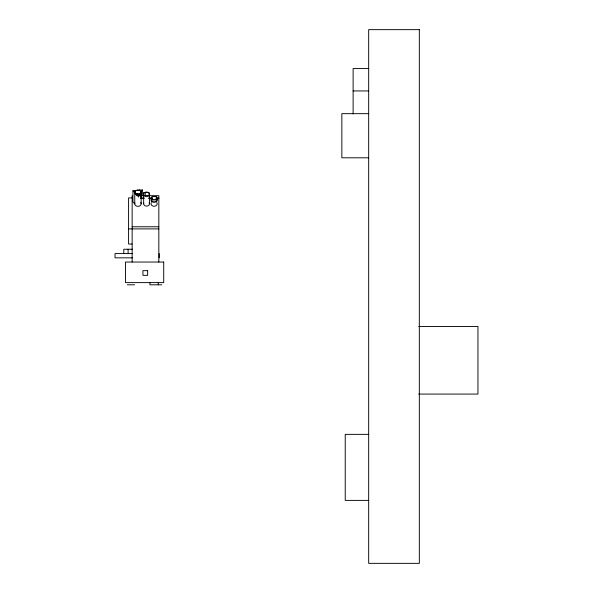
<?xml version="1.0" encoding="UTF-8"?>
<svg xmlns="http://www.w3.org/2000/svg" width="593" height="593" viewBox="0 0 593 593"><rect width="100%" height="100%" fill="white"/><g stroke="black" fill="none" stroke-linecap="round" stroke-linejoin="round"><path stroke-width="0.89" d="M138.087 190.301L132.928 190.753L138.532 196.861L138.532 195.438L139.563 193.422A3.21 2.565 0 0 1 137.124 193.681L136.835 195.008M138.532 196.861L142.342 189.923L135.686 190.501A3.21 2.565 0 0 0 134.752 192.317L134.774 203.918L132.928 201.909L132.928 190.753M140.734 195.801A3.21 2.565 0 0 1 141.06 196.416L142.342 194.378L142.342 189.923M139.563 194.541L141.097 191.887L141.097 196.654M368.676 68.566L353.117 68.566L353.117 113.952M353.117 90.944L368.676 90.944M368.676 113.663L341.85 113.663L341.85 157.797L368.676 157.797M141.342 195.683L144.106 195.683M148.71 195.683L158.835 195.683L158.835 262.039M156.315 196.609L151.86 196.609L151.86 201.079L156.811 201.079L156.811 197.158L156.315 196.609L156.767 199.129M132.143 197.914L128.592 197.914L128.592 244.034L132.143 244.034M140.422 197.914L144.106 197.914M148.71 197.914L152.386 197.914M156.07 197.914L158.835 197.914M156.315 198.136L156.811 198.136M140.422 198.573L144.106 198.573M148.71 198.573L152.386 198.573M156.07 198.573L158.835 198.573M156.315 198.677L156.811 198.677M151.86 199.552L156.811 199.552M132.143 226.771L158.835 226.771M128.592 228.898L158.835 228.898M132.647 249.238L123.796 249.238L123.796 253.574M132.647 253.574L115.042 253.574L115.042 257.836L132.528 257.836M127.31 284.803L134.626 284.803M161.807 284.803L149.933 284.803L149.933 282.616M418.688 326.469L477.958 326.469L477.958 394.071L418.688 394.071M368.676 434.358L345.23 434.358L345.23 500.381L368.676 500.381M139.007 189.908L139.563 190.094A3.21 2.565 0 0 1 141.06 191.65L141.164 203.784M139.007 190.22L139.563 190.405A3.21 2.565 0 0 1 141.06 191.962M137.124 194.793L134.774 192.451M137.124 195.104L136.353 194.852A3.21 2.565 0 0 1 134.856 193.288L134.752 192.629A3.21 2.565 0 0 1 135.686 190.813L136.353 190.405A3.21 2.565 0 0 1 137.961 190.056M156.256 198.077L157.086 199.181A3.113 2.491 0 0 1 153.335 202.28A3.113 2.491 0 0 1 151.86 198.136M136.835 193.585L138.532 195.438M159.213 253.574L159.213 257.836M158.257 282.616L158.257 284.803M149.473 194.334A2.906 2.328 0 0 1 145.107 196.342A2.906 2.328 0 0 1 145.107 192.317A2.906 2.328 0 0 1 149.473 194.334L149.473 203.784M145.292 192.517L145.292 195.475L149.08 195.475L149.08 192.517L143.536 192.517L143.536 195.475M143.654 194.334L143.654 203.784M139.681 193.355L139.681 194.778M132.143 195.683L132.143 262.039M128.103 249.238L128.103 253.574M156.767 202.502A3.113 2.491 0 0 1 154.143 206.268A3.113 2.491 0 0 1 151.378 202.569M140.734 202.495A3.21 2.565 0 0 1 139.185 206.149A3.21 2.565 0 0 1 134.856 204.444L134.752 203.784A3.21 2.565 0 0 1 134.856 203.117M149.08 202.621A2.906 2.328 0 0 1 146.938 206.09A2.906 2.328 0 0 1 143.751 203.177M141.164 192.629A3.21 2.565 0 0 1 140.23 194.445L139.563 194.852A3.21 2.565 0 0 1 138.792 195.104M419.333 29.65L368.676 29.65L368.676 563.35L419.333 563.35L419.333 29.65M163.72 262.039L125.508 262.039L125.508 282.616L163.72 282.616L163.72 262.039M147.642 270.653L142.943 270.653L142.943 275.345L147.642 275.345L147.642 270.653"/></g></svg>
